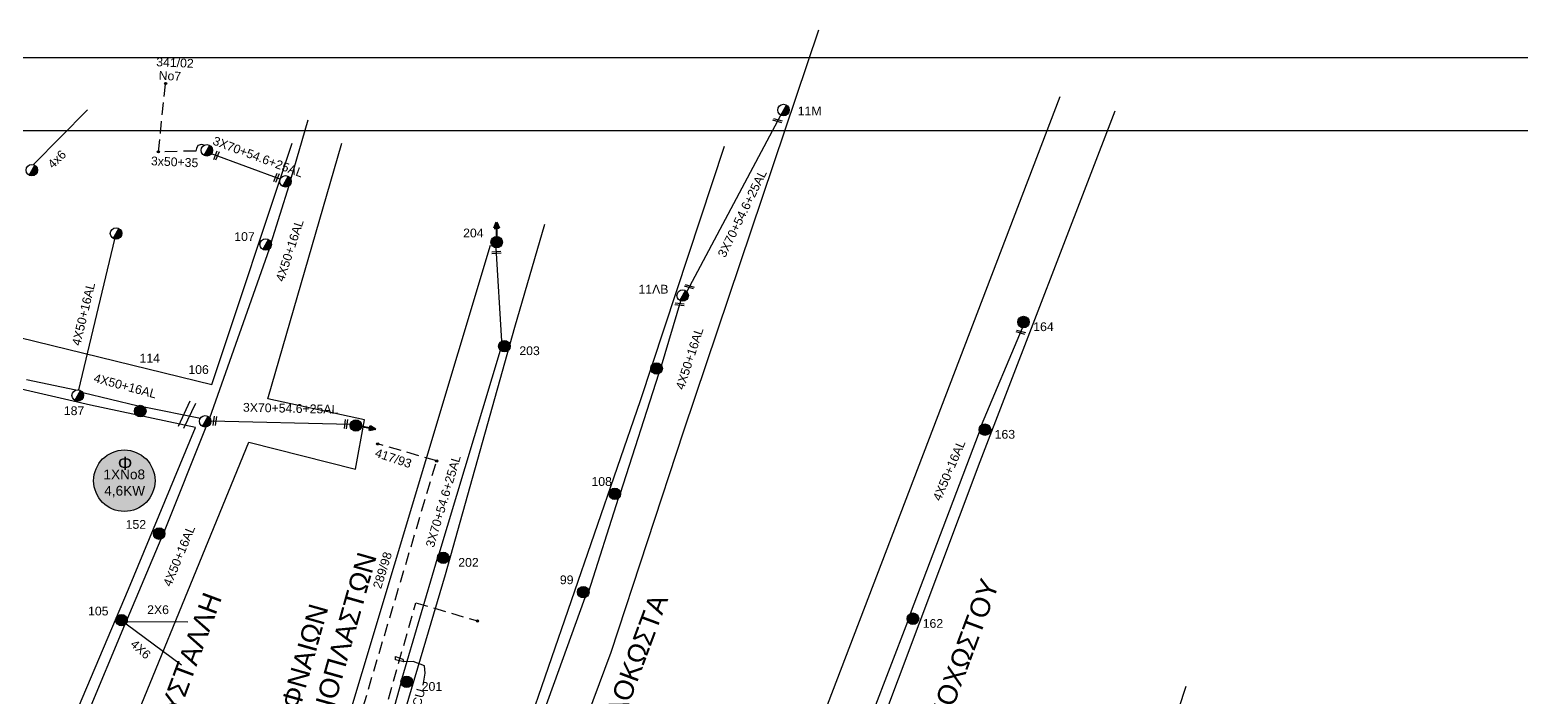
# Model space of a CAD drawing. Header units: millimetres. Extents: x 1113 to 5794, y 757 to 3537.
# Drawn here: x 1827 to 2133.1, y 1652.5 to 1789.4 of the extents above; entities that cross this region are included whole.
import ezdxf

# ---------------------------------------------------------------- set-up
doc = ezdxf.new("R2010")
doc.units = ezdxf.units.MM
doc.linetypes.add('DASHED', pattern=[19.05, 12.7, -6.35])
for name, color, linetype in [('Άγνωστα', 7, 'Continuous'), ('Γυμνά εναέρια ΧΤ και ΦΟΠ (3Φ)   4x50+16AL', 7, 'Continuous'), ('Επίτονοι', 7, 'Continuous'), ('Επιγραφές - Σχήματα', 7, 'Continuous'), ('Καλώδια ΧΤ   2x6AL', 7, 'DASHED'), ('Καλώδια ΧΤ   3x150+50AL', 7, 'DASHED'), ('Καλώδια ΧΤ   3x150+50CU', 7, 'DASHED'), ('Μηχανική τομή', 7, 'Continuous'), ('Στύλος Ξύλινος', 7, 'Continuous'), ('Στύλος Ξύλινος @ 1', 7, 'Continuous'), ('Στύλος ΦΜ', 7, 'Continuous'), ('Στύλος ΦΜ @ 1', 7, 'Continuous'), ('Συνδέσεις', 7, 'Continuous'), ('Συνεστραμμένα ΧΤ   3x70+54.6+25 AL', 7, 'SYN_LINE'), ('Τομή', 7, 'Continuous'), ('Υπόβαθρο ΔΕΗ', 7, 'Continuous'), ('Υπόγεια καλώδια Παροχών ΧΤ   4x6', 7, 'DASHED'), ('Χώρος', 7, 'Continuous')]:
    doc.layers.add(name, color=color, linetype=linetype)
doc.styles.get("Standard").update_dxf_attribs({"font": 'arial.ttf'})
doc.linetypes.add('SYN_LINE', pattern='A,0.5,-0.0001,["/\\/\\/\\/",Standard,S=0.1,R=0,X=0,Y=-0.05],-0.25', length=0.7501)

# ---------------------------------------------------------------- blocks, each defined once
blk = doc.blocks.new('ΥΠΑΡΧΩΝ ΤΣΙΜΕΝΤΕΝΙΟΣ ΣΤΥΛΟΣ')
at = {"layer": 'Στύλος ΦΜ'}
blk.add_hatch(color=7, dxfattribs=at).paths.add_polyline_path([(-1.29, -2.28, 0.574793), (2.62, 0, 0.268822), (1.3, 2.27)])
at = {"layer": 'Στύλος ΦΜ', "color": 7}
blk.add_line((-1.29, -2.28), (1.3, 2.27), dxfattribs=at)
blk.add_circle((0, 0), 2.62, dxfattribs=at)
at = {"layer": 'Στύλος ΦΜ', "flags": 4}
for tag, p in [('ΤΥΠΟΣ', (-4.91, 3.03)), ('ΑΡΙΘΜΟΣ', (-4.68, 8.05))]:
    blk.add_attdef(tag, p, '', height=4, dxfattribs=at)
blk = doc.blocks.new('ΥΠΑΡΧΩΝ ΞΥΛΙΝΟΣ ΣΤΥΛΟΣ')
at = {"layer": 'Στύλος Ξύλινος'}
h = blk.add_hatch(color=7, dxfattribs=at)
h.paths.add_polyline_path([(-2.62, 0, 0.270008), (-1.29, -2.28), (1.3, 2.27, 0.576266)])
h.paths.add_polyline_path([(-1.29, -2.28, 0.574793), (2.62, 0, 0.268822), (1.3, 2.27)])
at = {"layer": 'Στύλος Ξύλινος', "color": 7}
blk.add_line((-1.29, -2.28), (1.3, 2.27), dxfattribs=at)
blk.add_circle((0, 0), 2.62, dxfattribs=at)
at = {"layer": 'Στύλος Ξύλινος', "flags": 4}
for tag, p in [('ΑΡΙΘΜΟΣ', (-4.91, 8.6)), ('ΤΥΠΟΣ', (-4.85, 3.39))]:
    blk.add_attdef(tag, p, '', height=4, dxfattribs=at)
blk = doc.blocks.new('ΕΠΙΤΟΝΟΣ')
at = {"layer": 'Επίτονοι', "lineweight": 40, "ltscale": 40}
blk.add_hatch(color=256, dxfattribs=at).paths.add_polyline_path([(-1.13, 6.47), (0, 9.1), (1.13, 6.47)])
for p, q in [((-1.13, 6.47), (0, 9.1)), ((0, 9.1), (1.13, 6.47)), ((1.13, 6.47), (-1.13, 6.47)), ((-1.13, 6.47), (0, 6.47)), ((0, 6.47), (0, 0))]:
    blk.add_line(p, q, dxfattribs=at)
blk = doc.blocks.new('ΜΗΧΑΝΙΚΗ ΤΟΜΗ')
at = {"layer": 'Μηχανική τομή', "ltscale": 40}
for p, q in [((-1.89, 0.78), (1.89, 0.78)), ((1.89, 0), (-1.89, 0))]:
    blk.add_line(p, q, dxfattribs=at)
blk = doc.blocks.new('_ΣΥΝΔΕΣΗ')
at = {"layer": 'Συνδέσεις', "linetype": 'SYN_LINE', "ltscale": 40}
blk.add_hatch(color=256, dxfattribs=at).paths.add_polyline_path([(0.5, -0.01, 1), (-0.5, -0.01, 1)])
at = {"layer": 'Συνδέσεις'}
blk.add_circle((0, -0.01), 0.5, dxfattribs=at)
blk = doc.blocks.new('ΤΟΜΗ')
at = {"layer": 'Τομή', "ltscale": 40}
for p, q in [((-5.68, 0), (5.68, 0)), ((5.68, -2.33), (-5.68, -2.33))]:
    blk.add_line(p, q, dxfattribs=at)
blk = doc.blocks.new('ΧΩΡΟΣ')
at = {"layer": 'Χώρος', "ltscale": 40, "true_color": 0xff4747}
blk.add_hatch(color=13, dxfattribs=at).paths.add_polyline_path([(12.17, -0.19, 1), (-13.03, -0.19, 1)])
at = {"layer": 'Χώρος', "ltscale": 40}
blk.add_circle((-0.43, -0.19), 12.6, dxfattribs=at)
at = {"layer": 'Χώρος', "ltscale": 30, "insert": (-3.14, 9.64), "char_height": 5.4, "width": 408.8913, "attachment_point": 1}
blk.add_mtext('Φ', dxfattribs=at)
at = {"layer": 'Χώρος', "ltscale": 40}
blk.add_attdef('ΑΡΙΘΜΟΣ_001', (-5.24, -3.99), '', height=5.4, dxfattribs=at)

msp = doc.modelspace()

# ---------------------------------------------------------------- linework, layer by layer
at = {"layer": 'Άγνωστα', "color": 30, "linetype": 'DASHED', "lineweight": -3, "ltscale": 0.2}
msp.add_lwpolyline([(1862.76, 1765.73), (1862.17, 1765.88), (1861.44, 1765.65), (1861.15, 1765.06), (1861.03, 1764.53), (1853.35, 1764.37), (1854.83, 1778.38)], dxfattribs=at)
at = {"layer": 'Άγνωστα', "linetype": 'SYN_LINE', "lineweight": -3, "ltscale": 20}
msp.add_lwpolyline([(1827.68, 1761.74), (1827.68, 1761.74), (1838.77, 1772.99)], dxfattribs=at)
at = {"layer": 'Γυμνά εναέρια ΧΤ και ΦΟΠ (3Φ)   4x50+16AL', "color": 30, "lineweight": -3}
for points in [[(1880.55, 1758.66), (1884.12, 1770.92)], [(1876.48, 1745.73), (1880.21, 1757.43)], [(1863.89, 1709.8), (1876.14, 1744.48)], [(1854.59, 1686.53), (1863.17, 1707.93)], [(1846.96, 1668.41), (1853.94, 1684.95)], [(1838.86, 1649.18), (1846.47, 1667.32)]]:
    msp.add_lwpolyline(points, dxfattribs=at)
at = {"layer": 'Γυμνά εναέρια ΧΤ και ΦΟΠ (3Φ)   4x50+16AL', "color": 85, "lineweight": -3}
for points in [[(1837.03, 1715.56), (1837.03, 1715.56), (1844.4, 1746.48)], [(1826.27, 1717.68), (1836.41, 1715.52)], [(1837.81, 1714.99), (1849.21, 1712.29)], [(1850.41, 1712.07), (1861.97, 1709.73)]]:
    msp.add_lwpolyline(points, dxfattribs=at)
at = {"layer": 'Γυμνά εναέρια ΧΤ και ΦΟΠ (3Φ)   4x50+16AL', "color": 2, "lineweight": -3}
for points in [[(1956.65, 1720.47), (1960.57, 1733.77)], [(1948.21, 1694.33), (1956.1, 1718.85)], [(1941.73, 1674.17), (1947.82, 1693.33)], [(1927.94, 1636.96), (1940.96, 1672.95)]]:
    msp.add_lwpolyline(points, dxfattribs=at)
at = {"layer": 'Γυμνά εναέρια ΧΤ και ΦΟΠ (3Φ)   4x50+16AL', "color": 5, "lineweight": -3}
for points in [[(2022.28, 1708.31), (2030.73, 1728.29)], [(2007.72, 1669.65), (2021.92, 1706.92)], [(1992.67, 1630.31), (2007.2, 1668.01)]]:
    msp.add_lwpolyline(points, dxfattribs=at)
at = {"layer": 'Επιγραφές - Σχήματα', "lineweight": -3}
for points in [[(1112.77, 1783.73), (3154.51, 1783.73), (3154.51, 757.28), (1112.77, 757.28)], [(1127.77, 1768.73), (3139.51, 1768.73), (3139.51, 772.28), (1127.77, 772.28)]]:
    msp.add_lwpolyline(points, close=True, dxfattribs=at)
msp.add_lwpolyline([(1907.67, 1654.94), (1908.09, 1657.41), (1907.95, 1658.92), (1905.62, 1659.81), (1903.7, 1659.74), (1902.02, 1660.19), (1902.04, 1660.85), (1903.51, 1660.28), (1903.7, 1659.74)], dxfattribs=at)
at = {"layer": 'Καλώδια ΧΤ   2x6AL', "color": 30, "linetype": 'SYN_LINE', "lineweight": -3, "ltscale": 10}
msp.add_lwpolyline([(1846.95, 1668.04), (1859.36, 1667.96)], dxfattribs=at)
at = {"layer": 'Καλώδια ΧΤ   3x150+50AL', "color": 6, "lineweight": -3, "ltscale": 0.2}
msp.add_lwpolyline([(1872.97, 1602.54), (1878.94, 1601.08), (1879.82, 1603.84), (1881.44, 1603.58), (1889.91, 1632.26), (1910.47, 1700.97), (1898.36, 1704.46)], dxfattribs=at)
at = {"layer": 'Καλώδια ΧΤ   3x150+50CU', "color": 173, "lineweight": -3, "ltscale": 0.2}
msp.add_lwpolyline([(1862.45, 1564.79), (1858.96, 1565.6), (1860.29, 1571.28, -0.074164), (1861.69, 1572.72), (1867.27, 1591.61), (1872.79, 1610.8), (1886.13, 1607.56), (1886.52, 1606.26), (1888.29, 1606.06), (1889.46, 1610.75), (1888.85, 1612.35), (1889.25, 1614.3), (1890.2, 1615.44), (1906.18, 1671.87), (1918.86, 1668.15)], format="xyb", dxfattribs=at)
at = {"layer": 'Συνεστραμμένα ΧΤ   3x70+54.6+25 AL', "color": 2, "lineweight": -3, "ltscale": 20}
msp.add_lwpolyline([(1961.83, 1735.68), (1981.08, 1771.92)], dxfattribs=at)
at = {"layer": 'Συνεστραμμένα ΧΤ   3x70+54.6+25 AL', "color": 30, "lineweight": -3, "ltscale": 20}
for points in [[(1878.34, 1758.77), (1864.25, 1763.98)], [(1864.13, 1709.22), (1892.75, 1708.52)]]:
    msp.add_lwpolyline(points, dxfattribs=at)
at = {"layer": 'Συνεστραμμένα ΧΤ   3x70+54.6+25 AL', "color": 6, "lineweight": -3, "ltscale": 20}
for points in [[(1923.82, 1725.55), (1922.68, 1744.66)], [(1910.98, 1681.91), (1923.55, 1723.66)], [(1903.41, 1656.38), (1910.65, 1681.02)], [(1891.45, 1613.54), (1903.16, 1655.41)]]:
    msp.add_lwpolyline(points, dxfattribs=at)
at = {"layer": 'Υπόβαθρο ΔΕΗ', "lineweight": -3}
for points in [[(2038.41, 1775.64), (1969.11, 1594.73), (1925.63, 1606.27), (1946.27, 1661.73), (1961.18, 1707.13), (1988.9, 1789.39)], [(2064.25, 1654.7), (2040.91, 1583.67), (2037.99, 1575.31), (1980.21, 1589.64), (2022.01, 1700.83), (2049.71, 1772.81)], [(1762.94, 1765.99), (1761.9, 1755.34), (1820.68, 1752.23), (1820.68, 1752.23), (1824.69, 1750.81), (1821.53, 1727.13), (1864.32, 1716.63), (1880.78, 1766.12)], [(1921.47, 1745.17), (1882.02, 1614), (1839.13, 1624.84), (1871.9, 1704.82), (1893.82, 1699.3), (1895.68, 1709.38), (1875.79, 1713.72), (1890.99, 1766.15)], [(1969.49, 1765.46), (1952.24, 1713.3), (1923.93, 1631.27), (1914.29, 1605.98), (1892.64, 1611.49), (1912.26, 1677.68), (1926.51, 1728.43), (1932.67, 1749.51)], [(1860.98, 1707.83), (1839.44, 1712.37), (1811.49, 1718.81), (1813.3, 1741.39), (1772.53, 1744.93), (1761.28, 1745.7), (1758.06, 1706.9), (1757.45, 1695.25), (1818.16, 1683.41), (1816.12, 1674.52), (1777.59, 1681.53), (1777.59, 1681.53), (1756.36, 1685.37), (1753.91, 1653.01), (1755.19, 1650.8), (1757.31, 1648.27), (1802.46, 1635.61), (1827.65, 1628.51), (1847.24, 1674.68), (1860.98, 1707.83)]]:
    msp.add_lwpolyline(points, dxfattribs=at)
at = {"layer": 'Υπόγεια καλώδια Παροχών ΧΤ   4x6', "color": 30, "linetype": 'SYN_LINE', "lineweight": -3, "ltscale": 10}
msp.add_lwpolyline([(1846.73, 1667.56), (1858.1, 1659.13)], dxfattribs=at)

# ---------------------------------------------------------------- block references
at = {"layer": 'Επίτονοι', "lineweight": -3, "xscale": 0.4499999999998181, "yscale": 0.4499999999998181, "zscale": 0.4499999999998181}
msp.add_blockref('ΕΠΙΤΟΝΟΣ', (1922.78, 1745.83), dxfattribs=at)
at = {"layer": 'Επίτονοι', "lineweight": -3, "xscale": 0.4499999999998808, "yscale": 0.4499999999998808, "zscale": 0.4499999999998808, "rotation": 258.871720329314}
msp.add_blockref('ΕΠΙΤΟΝΟΣ', (1893.89, 1708.24), dxfattribs=at)
at = {"layer": 'Μηχανική τομή', "lineweight": -3}
for p, xscale, yscale, zscale, rotation in [((1980.38, 1770.6), 0.4999999999996443, 0.4999999999996443, 0.4999999999996443, 344.0845771442959), ((1865.07, 1763.68), 0.4999999999996463, 0.4999999999996463, 0.4999999999996463, 247.0899061580771), ((1877.39, 1759.12), 0.4999999999996463, 0.4999999999996463, 0.4999999999996463, 247.0899061580771), ((1922.74, 1743.53), 0.4999999999996176, 0.4999999999996176, 0.4999999999996176, 4.24154292122387), ((1962.28, 1736.52), 0.4999999999996443, 0.4999999999996443, 0.4999999999996443, 344.0845771442959), ((1960.31, 1732.88), 0.499999999999669, 0.499999999999669, 0.499999999999669, 354.2497966368402), ((2030.42, 1727.55), 0.4999999999997337, 0.4999999999997337, 0.4999999999997337, 163.5261437010553), ((1864.73, 1709.2), 0.4999999999997494, 0.4999999999997494, 0.4999999999997494, 262.4219923673771), ((1891.66, 1708.55), 0.4999999999997494, 0.4999999999997494, 0.4999999999997494, 262.4219923673771)]:
    msp.add_blockref('ΜΗΧΑΝΙΚΗ ΤΟΜΗ', p, dxfattribs=dict(at, xscale=xscale, yscale=yscale, zscale=zscale, rotation=rotation))
at = {"layer": 'Στύλος Ξύλινος @ 1', "lineweight": -3, "ltscale": 40}
ref = msp.add_blockref('ΥΠΑΡΧΩΝ ΞΥΛΙΝΟΣ ΣΤΥΛΟΣ', (1922.78, 1745.83), dxfattribs=dict(at, xscale=0.4499999999998181, yscale=0.4499999999998181, zscale=0.4499999999998181))
ref.add_attrib('ΤΥΠΟΣ', '204', (1915.9, 1746.82), dxfattribs={"layer": 'Στύλος Ξύλινος', "height": 1.8, "flags": 4})
ref = msp.add_blockref('ΥΠΑΡΧΩΝ ΞΥΛΙΝΟΣ ΣΤΥΛΟΣ', (2030.93, 1729.45), dxfattribs=dict(at, xscale=0.4499999999998181, yscale=0.4499999999998181, zscale=0.4499999999998181))
ref.add_attrib('ΤΥΠΟΣ', '164', (2032.93, 1727.59), dxfattribs={"layer": 'Στύλος Ξύλινος', "height": 1.8, "flags": 4})
ref = msp.add_blockref('ΥΠΑΡΧΩΝ ΞΥΛΙΝΟΣ ΣΤΥΛΟΣ', (1924.37, 1724.51), dxfattribs=dict(at, xscale=0.4499999999998181, yscale=0.4499999999998181, zscale=0.4499999999998181))
ref.add_attrib('ΤΥΠΟΣ', '203', (1927.44, 1722.67), dxfattribs={"layer": 'Στύλος Ξύλινος', "height": 1.8, "flags": 4})
ref = msp.add_blockref('ΥΠΑΡΧΩΝ ΞΥΛΙΝΟΣ ΣΤΥΛΟΣ', (1849.63, 1711.19), dxfattribs=dict(at, xscale=0.4499999999998181, yscale=0.4499999999998181, zscale=0.4499999999998181))
ref.add_attrib('ΤΥΠΟΣ', '114', (1849.48, 1721.15), dxfattribs={"layer": 'Στύλος Ξύλινος', "height": 1.8, "flags": 4})
at = {"layer": 'Στύλος Ξύλινος @ 1', "lineweight": -3, "ltscale": 40, "xscale": 0.4499999999998181, "yscale": 0.4499999999998181, "zscale": 0.4499999999998181}
for p in [(1955.61, 1719.92), (1893.89, 1708.24)]:
    msp.add_blockref('ΥΠΑΡΧΩΝ ΞΥΛΙΝΟΣ ΣΤΥΛΟΣ', p, dxfattribs=at)
at = {"layer": 'Στύλος Ξύλινος @ 1', "lineweight": -3, "ltscale": 40}
ref = msp.add_blockref('ΥΠΑΡΧΩΝ ΞΥΛΙΝΟΣ ΣΤΥΛΟΣ', (2023.01, 1707.38), dxfattribs=dict(at, xscale=0.4499999999998181, yscale=0.4499999999998181, zscale=0.4499999999998181))
ref.add_attrib('ΤΥΠΟΣ', '163', (2025, 1705.52), dxfattribs={"layer": 'Στύλος Ξύλινος', "height": 1.8, "flags": 4})
ref = msp.add_blockref('ΥΠΑΡΧΩΝ ΞΥΛΙΝΟΣ ΣΤΥΛΟΣ', (1947.04, 1694.21), dxfattribs=dict(at, xscale=0.4499999999998181, yscale=0.4499999999998181, zscale=0.4499999999998181))
ref.add_attrib('ΤΥΠΟΣ', '108', (1942.24, 1695.84), dxfattribs={"layer": 'Στύλος Ξύλινος', "height": 1.8, "flags": 4})
ref = msp.add_blockref('ΥΠΑΡΧΩΝ ΞΥΛΙΝΟΣ ΣΤΥΛΟΣ', (1853.51, 1686.05), dxfattribs=dict(at, xscale=0.4499999999998181, yscale=0.4499999999998181, zscale=0.4499999999998181))
ref.add_attrib('ΤΥΠΟΣ', '152', (1846.63, 1687.04), dxfattribs={"layer": 'Στύλος Ξύλινος', "height": 1.8, "flags": 4})
ref = msp.add_blockref('ΥΠΑΡΧΩΝ ΞΥΛΙΝΟΣ ΣΤΥΛΟΣ', (1911.82, 1681.09), dxfattribs=dict(at, xscale=0.4499999999998181, yscale=0.4499999999998181, zscale=0.4499999999998181))
ref.add_attrib('ΤΥΠΟΣ', '202', (1914.9, 1679.25), dxfattribs={"layer": 'Στύλος Ξύλινος', "height": 1.8, "flags": 4})
ref = msp.add_blockref('ΥΠΑΡΧΩΝ ΞΥΛΙΝΟΣ ΣΤΥΛΟΣ', (1940.56, 1674.05), dxfattribs=dict(at, xscale=0.4499999999998181, yscale=0.4499999999998181, zscale=0.4499999999998181))
ref.add_attrib('ΤΥΠΟΣ', '99', (1935.76, 1675.68), dxfattribs={"layer": 'Στύλος Ξύλινος', "height": 1.8, "flags": 4})
ref = msp.add_blockref('ΥΠΑΡΧΩΝ ΞΥΛΙΝΟΣ ΣΤΥΛΟΣ', (1845.79, 1668.28), dxfattribs=dict(at, xscale=0.4499999999998181, yscale=0.4499999999998181, zscale=0.4499999999998181))
ref.add_attrib('ΤΥΠΟΣ', '105', (1838.91, 1669.27), dxfattribs={"layer": 'Στύλος Ξύλινος', "height": 1.8, "flags": 4})
ref = msp.add_blockref('ΥΠΑΡΧΩΝ ΞΥΛΙΝΟΣ ΣΤΥΛΟΣ', (2008.23, 1668.59), dxfattribs=dict(at, xscale=0.4499999999998181, yscale=0.4499999999998181, zscale=0.4499999999998181))
ref.add_attrib('ΤΥΠΟΣ', '162', (2010.23, 1666.73), dxfattribs={"layer": 'Στύλος Ξύλινος', "height": 1.8, "flags": 4})
ref = msp.add_blockref('ΥΠΑΡΧΩΝ ΞΥΛΙΝΟΣ ΣΤΥΛΟΣ', (1904.32, 1655.64), dxfattribs=dict(at, xscale=0.4499999999998181, yscale=0.4499999999998181, zscale=0.4499999999998181))
ref.add_attrib('ΤΥΠΟΣ', '201', (1907.4, 1653.8), dxfattribs={"layer": 'Στύλος Ξύλινος', "height": 1.8, "flags": 4})
at = {"layer": 'Στύλος ΦΜ @ 1', "lineweight": -3, "ltscale": 40}
ref = msp.add_blockref('ΥΠΑΡΧΩΝ ΤΣΙΜΕΝΤΕΝΙΟΣ ΣΤΥΛΟΣ', (1981.66, 1772.94), dxfattribs=dict(at, xscale=0.4499999999998181, yscale=0.4499999999998181, zscale=0.4499999999998181))
ref.add_attrib('ΤΥΠΟΣ', '11M', (1984.58, 1771.85), dxfattribs={"layer": 'Στύλος ΦΜ', "height": 1.8, "flags": 4})
at = {"layer": 'Στύλος ΦΜ @ 1', "lineweight": -3, "ltscale": 40, "xscale": 0.4499999999998181, "yscale": 0.4499999999998181, "zscale": 0.4499999999998181}
for p in [(1863.3, 1764.68), (1827.38, 1760.6), (1879.43, 1758.31), (1844.66, 1747.63)]:
    msp.add_blockref('ΥΠΑΡΧΩΝ ΤΣΙΜΕΝΤΕΝΙΟΣ ΣΤΥΛΟΣ', p, dxfattribs=at)
at = {"layer": 'Στύλος ΦΜ @ 1', "lineweight": -3, "ltscale": 40}
ref = msp.add_blockref('ΥΠΑΡΧΩΝ ΤΣΙΜΕΝΤΕΝΙΟΣ ΣΤΥΛΟΣ', (1875.36, 1745.36), dxfattribs=dict(at, xscale=0.4499999999998181, yscale=0.4499999999998181, zscale=0.4499999999998181))
ref.add_attrib('ΤΥΠΟΣ', '107', (1868.92, 1746.08), dxfattribs={"layer": 'Στύλος ΦΜ', "height": 1.8, "flags": 4})
ref = msp.add_blockref('ΥΠΑΡΧΩΝ ΤΣΙΜΕΝΤΕΝΙΟΣ ΣΤΥΛΟΣ', (1960.96, 1734.88), dxfattribs=dict(at, xscale=0.4499999999998181, yscale=0.4499999999998181, zscale=0.4499999999998181))
ref.add_attrib('ΤΥΠΟΣ', '11ΛΒ', (1951.89, 1735.29), dxfattribs={"layer": 'Στύλος ΦΜ', "height": 1.8, "flags": 4})
ref = msp.add_blockref('ΥΠΑΡΧΩΝ ΤΣΙΜΕΝΤΕΝΙΟΣ ΣΤΥΛΟΣ', (1862.96, 1709.09), dxfattribs=dict(at, xscale=0.4499999999998181, yscale=0.4499999999998181, zscale=0.4499999999998181))
ref.add_attrib('ΤΥΠΟΣ', '106', (1859.5, 1718.8), dxfattribs={"layer": 'Στύλος ΦΜ', "height": 1.8, "flags": 4})
ref = msp.add_blockref('ΥΠΑΡΧΩΝ ΤΣΙΜΕΝΤΕΝΙΟΣ ΣΤΥΛΟΣ', (1836.79, 1714.4), dxfattribs=dict(at, xscale=0.4499999999998181, yscale=0.4499999999998181, zscale=0.4499999999998181))
ref.add_attrib('ΤΥΠΟΣ', '187', (1833.94, 1710.36), dxfattribs={"layer": 'Στύλος ΦΜ', "height": 1.8, "flags": 4})
at = {"layer": 'Συνδέσεις', "lineweight": -3, "xscale": 0.4499999999998181, "yscale": 0.4499999999998181, "zscale": 0.4499999999998181}
for p in [(1854.83, 1778.38), (1853.35, 1764.37), (1898.36, 1704.46), (1910.47, 1700.97), (1918.86, 1668.15)]:
    msp.add_blockref('_ΣΥΝΔΕΣΗ', p, dxfattribs=at)
at = {"layer": 'Τομή', "lineweight": -3, "xscale": 0.4999999999997432, "yscale": 0.4999999999997432, "zscale": 0.4999999999997432, "rotation": 244.7019025341544}
msp.add_blockref('ΤΟΜΗ', (1859.72, 1710.19), dxfattribs=at)
at = {"layer": 'Χώρος', "lineweight": -3}
ref = msp.add_blockref('ΧΩΡΟΣ', (1846.57, 1697), dxfattribs=dict(at, xscale=0.5, yscale=0.5, zscale=0.5))
ref.add_attrib('ΑΡΙΘΜΟΣ_001', '1ΧΝο8', (1842.07, 1697.2), dxfattribs={"ltscale": 40, "height": 2})
ref.add_attrib('ΑΡΙΘΜΟΣ_002', '4,6ΚW', (1842.23, 1693.85), dxfattribs={"ltscale": 40, "height": 2})

# ---------------------------------------------------------------- texts
at = {"layer": 'Γυμνά εναέρια ΧΤ και ΦΟΠ (3Φ)   4x50+16AL', "color": 7, "lineweight": -3, "char_height": 1.8, "width": 168.3718, "attachment_point": 1}
for insert, rotation in [((1877.37, 1738.14), 71.8157), ((1835.55, 1724.89), 76.4937), ((1959.47, 1715.98), 71.9629), ((1840.4, 1718.92), 345.0259), ((2012.23, 1693.29), 66.9655), ((1854.24, 1675.72), 67.6273)]:
    msp.add_mtext('4X50+16AL', dxfattribs=dict(at, insert=insert, rotation=rotation))
at = {"layer": 'Επιγραφές - Σχήματα', "color": 7, "lineweight": -3, "width": 168.3718, "attachment_point": 1}
for s, insert, char_height, rotation in [('341/02', (1852.95, 1783.73), 1.8, 357.4835), ('No7', (1853.45, 1780.95), 1.8, 357.4835), ('4x6', (1830.42, 1762.08), 1.8, 44.3314), ('3x50+35', (1851.87, 1763.42), 1.8, 357.4835), ('417/93', (1898.22, 1703.59), 1.8, 341.589), ('    ΣΙΦΝΑΙΩΝ\\PΑΓΓΕΙΟΠΛΑΣΤΩΝ', (1875.41, 1640.02), 4, 74.2333), ('289/98', (1897.33, 1675.14), 1.8, 72.7508), ('ΑΜΜΟΧΩΣΤΟΥ', (2008.2, 1639.49), 4, 69.5583), ('ΚΡΥΣΤΑΛΛΗ', (1851.09, 1643.17), 4, 69.5583), ('ΖΑΛΟΚΩΣΤΑ', (1942.51, 1642.46), 4, 69.5583)]:
    msp.add_mtext(s, dxfattribs=dict(at, insert=insert, char_height=char_height, rotation=rotation))
at = {"layer": 'Καλώδια ΧΤ   2x6AL', "color": 7, "lineweight": -3, "insert": (1851.04, 1671.34), "char_height": 1.8, "width": 168.3718, "attachment_point": 1}
msp.add_mtext('2X6', dxfattribs=at)
at = {"layer": 'Καλώδια ΧΤ   3x150+50CU', "color": 7, "lineweight": -3, "insert": (1902.32, 1639.81), "char_height": 1.8, "width": 168.3718, "attachment_point": 1, "rotation": 74.3716}
msp.add_mtext('3X150+50CU', dxfattribs=at)
at = {"layer": 'Συνεστραμμένα ΧΤ   3x70+54.6+25 AL', "color": 7, "lineweight": -3, "char_height": 1.8, "width": 168.3718, "attachment_point": 1}
for insert, rotation in [((1864.96, 1767.61), 339.5301), ((1968.07, 1743.33), 63.89), ((1870.73, 1712.87), 358.7205), ((1908.16, 1683.58), 73.4907)]:
    msp.add_mtext('3X70+54.6+25AL', dxfattribs=dict(at, insert=insert, rotation=rotation))
at = {"layer": 'Υπόγεια καλώδια Παροχών ΧΤ   4x6', "color": 7, "lineweight": -3, "insert": (1848.65, 1664.49), "char_height": 1.8, "width": 168.3718, "attachment_point": 1, "rotation": 317.9601}
msp.add_mtext('4X6', dxfattribs=at)

doc.saveas('drawing.dxf')
